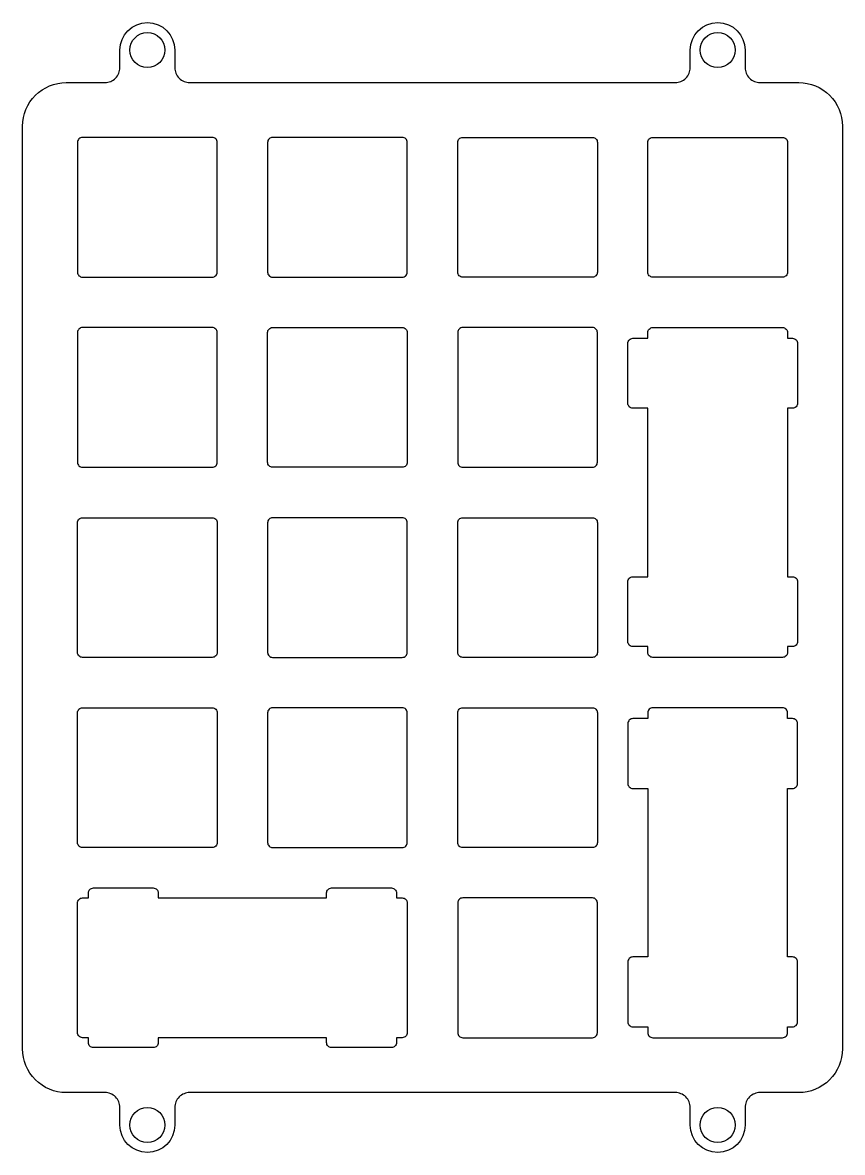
# Model space of a CAD drawing. Header units: millimetres. Extents: x 266 to 348, y -104 to 9.
import ezdxf

# ---------------------------------------------------------------- set-up
doc = ezdxf.new("R2010")
doc.units = ezdxf.units.MM
doc.layers.get('0').update_dxf_attribs({"linetype": 'CONTINUOUS'})

msp = doc.modelspace()

# ---------------------------------------------------------------- linework, layer by layer
for points in [[(276.1, -99.64, 0.414214), (274.6, -98.14), (270.72, -98.14, -0.414214), (266.35, -93.76), (266.35, -1.31, -0.414214), (270.72, 3.06), (274.6, 3.06, 0.414214), (276.1, 4.56), (276.1, 6.31, -1), (281.6, 6.31), (281.6, 4.56, 0.414214), (283.1, 3.06), (331.75, 3.06, 0.414214), (333.25, 4.56), (333.25, 6.31, -1), (338.75, 6.31), (338.75, 4.56, 0.414214), (340.25, 3.06), (344.12, 3.06, -0.414214), (348.5, -1.31), (348.5, -93.76, -0.414214), (344.12, -98.14), (340.25, -98.14, 0.414214), (338.75, -99.64), (338.75, -101.39, -1), (333.25, -101.39), (333.25, -99.64, 0.414214), (331.75, -98.14), (283.1, -98.14, 0.414214), (281.6, -99.64), (281.6, -101.39, -1), (276.1, -101.39)], [(285.35, -16.44, 0.414214), (285.85, -15.94), (285.85, -2.94, 0.414214), (285.35, -2.44), (272.35, -2.44, 0.414214), (271.85, -2.94), (271.85, -15.94, 0.414214), (272.35, -16.44)], [(290.9, -15.94, 0.414214), (291.4, -16.44), (304.4, -16.44, 0.414214), (304.9, -15.94), (304.9, -2.94, 0.414214), (304.4, -2.44), (291.4, -2.44, 0.414214), (290.9, -2.94)], [(323.95, -2.94), (323.95, -15.94, -0.414214), (323.45, -16.44), (310.45, -16.44, -0.414214), (309.95, -15.94), (309.95, -2.94, -0.414214), (310.45, -2.44), (323.45, -2.44, -0.414214)], [(329.5, -2.44), (342.5, -2.44, -0.414214), (343, -2.94), (343, -15.94, -0.414214), (342.5, -16.44), (329.5, -16.44, -0.414214), (329, -15.94), (329, -2.94, -0.414214)], [(272.35, -21.49, 0.414214), (271.85, -21.99), (271.85, -34.99, 0.414214), (272.35, -35.49), (285.35, -35.49, 0.414214), (285.85, -34.99), (285.85, -21.99, 0.414214), (285.35, -21.49)], [(290.9, -34.99), (290.9, -21.99, -0.414214), (291.4, -21.49), (304.4, -21.49, -0.414214), (304.9, -21.99), (304.9, -34.99, -0.414214), (304.4, -35.49), (291.4, -35.49, -0.414214)], [(310.45, -21.49, 0.414214), (309.95, -21.99), (309.95, -34.99, 0.414214), (310.45, -35.49), (323.45, -35.49, 0.414214), (323.95, -34.99), (323.95, -21.99, 0.414214), (323.45, -21.49)], [(343.5, -29.57), (343, -29.57), (343, -46.45), (343.5, -46.45, -0.414214), (344, -46.95), (344, -52.95, -0.414214), (343.5, -53.45), (343, -53.45), (343, -54.04, -0.414214), (342.5, -54.54), (329.5, -54.54, -0.414214), (329, -54.04), (329, -53.45), (327.5, -53.45, -0.414214), (327, -52.95), (327, -46.95, -0.414214), (327.5, -46.45), (329, -46.45), (329, -29.57), (327.5, -29.57, -0.414214), (327, -29.07), (327, -23.07, -0.414214), (327.5, -22.57), (329, -22.57), (329, -21.99, -0.414214), (329.5, -21.49), (342.5, -21.49, -0.414214), (343, -21.99), (343, -22.57), (343.5, -22.57, -0.414214), (344, -23.07), (344, -29.07, -0.414214)], [(285.35, -54.54), (272.35, -54.54, -0.414214), (271.85, -54.04), (271.85, -41.04, -0.414214), (272.35, -40.54), (285.35, -40.54, -0.414214), (285.85, -41.04), (285.85, -54.04, -0.414214)], [(304.4, -54.54, 0.414214), (304.9, -54.04), (304.9, -41.04, 0.414214), (304.4, -40.54), (291.4, -40.54, 0.414214), (290.9, -41.04), (290.9, -54.04, 0.414214), (291.4, -54.54)], [(310.45, -40.54), (323.45, -40.54, -0.414214), (323.95, -41.04), (323.95, -54.04, -0.414214), (323.45, -54.54), (310.45, -54.54, -0.414214), (309.95, -54.04), (309.95, -41.04, -0.414214)], [(271.85, -73.09), (271.85, -60.09, -0.414214), (272.35, -59.59), (285.35, -59.59, -0.414214), (285.85, -60.09), (285.85, -73.09, -0.414214), (285.35, -73.59), (272.35, -73.59, -0.414214)], [(291.4, -59.59, 0.414214), (290.9, -60.09), (290.9, -73.09, 0.414214), (291.4, -73.59), (304.4, -73.59, 0.414214), (304.9, -73.09), (304.9, -60.09, 0.414214), (304.4, -59.59)], [(309.95, -73.09), (309.95, -60.09, -0.414214), (310.45, -59.59), (323.45, -59.59, -0.414214), (323.95, -60.09), (323.95, -73.09, -0.414214), (323.45, -73.59), (310.45, -73.59, -0.414214)], [(327, -67.17, 0.414214), (327.5, -67.67), (329, -67.67), (329, -84.55), (327.5, -84.55, 0.414214), (327, -85.05), (327, -91.05, 0.414214), (327.5, -91.55), (329, -91.55), (329, -92.14, 0.414214), (329.5, -92.64), (342.5, -92.64, 0.414214), (343, -92.14), (343, -91.55), (343.5, -91.55, 0.414214), (344, -91.05), (344, -85.05, 0.414214), (343.5, -84.55), (343, -84.55), (343, -67.67), (343.5, -67.67, 0.414214), (344, -67.17), (344, -61.17, 0.414214), (343.5, -60.67), (343, -60.67), (343, -60.09, 0.414214), (342.5, -59.59), (329.5, -59.59, 0.414214), (329, -60.09), (329, -60.67), (327.5, -60.67, 0.414214), (327, -61.17)], [(296.81, -93.14), (296.81, -92.64), (279.94, -92.64), (279.94, -93.14, -0.414214), (279.44, -93.64), (273.44, -93.64, -0.414214), (272.94, -93.14), (272.94, -92.64), (272.35, -92.64, -0.414214), (271.85, -92.14), (271.85, -79.14, -0.414214), (272.35, -78.64), (272.94, -78.64), (272.94, -78.14, -0.414214), (273.44, -77.64), (279.44, -77.64, -0.414214), (279.94, -78.14), (279.94, -78.64), (296.81, -78.64), (296.81, -78.14, -0.414214), (297.31, -77.64), (303.31, -77.64, -0.414214), (303.81, -78.14), (303.81, -78.64), (304.4, -78.64, -0.414214), (304.9, -79.14), (304.9, -92.14, -0.414214), (304.4, -92.64), (303.81, -92.64), (303.81, -93.14, -0.414214), (303.31, -93.64), (297.31, -93.64, -0.414214)], [(310.45, -78.64, 0.414214), (309.95, -79.14), (309.95, -92.14, 0.414214), (310.45, -92.64), (323.45, -92.64, 0.414214), (323.95, -92.14), (323.95, -79.14, 0.414214), (323.45, -78.64)]]:
    msp.add_lwpolyline(points, format="xyb", close=True)
for centre in [(278.85, 6.31), (336, 6.31), (278.85, -101.39), (336, -101.39)]:
    msp.add_circle(centre, 1.75)

doc.saveas('drawing.dxf')
